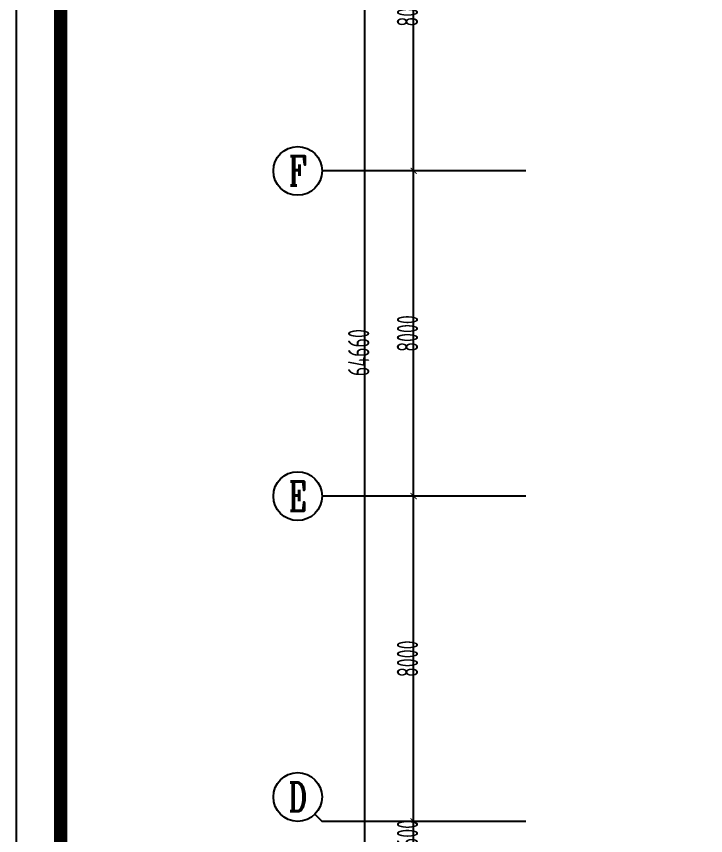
# Model space of a CAD drawing. Header units: inches. Extents: x 871252 to 1312932, y -88801 to 86720.
# Drawn here: x 1039901 to 1056858, y 33400 to 53550 of the extents above; entities that cross this region are included whole.
import ezdxf
from ezdxf.enums import TextEntityAlignment as Align

# ---------------------------------------------------------------- set-up
doc = ezdxf.new("R2010")
doc.units = ezdxf.units.IN
doc.header["$MEASUREMENT"] = 0
for name, color, linetype in [('AXIS', 3, 'Continuous'), ('AXIS_TEXT', 7, 'Continuous'), ('外框', 7, 'Continuous')]:
    doc.layers.add(name, color=color, linetype=linetype)
doc.styles.add('_TCH_AXIS', font='COMPLEX', dxfattribs={"bigfont": 'GBCBIG'})
doc.styles.add('_TCH_DIM_T3', font='TSSDENG', dxfattribs={"width": 0.64, "bigfont": 'TSSDCHN'})
doc.styles.add('COMPLEX', font='stylu.ttf')
doc.dimstyles.new('_TCH_ARCH&&150', dxfattribs={"dimtxt": 525, "dimasz": 150, "dimexe": 375, "dimexo": 450, "dimgap": 150, "dimtad": 1, "dimdec": 0, "dimzin": 0, "dimdsep": 46, "dimtxsty": '_TCH_DIM_T3', "dimblk": 'ARCHTICK', "dimcen": 0.09, "dimclrt": 7, "dimazin": 2, "dimtfac": 1, "dimtdec": 0, "dimtix": 1, "dimtmove": 2, "dimatfit": 3, "dimfxl": 0, "dimtolj": 1, "dimtzin": 0, "dimarcsym": 0})

# ---------------------------------------------------------------- blocks, each defined once
blk = doc.blocks.new('_ArchTick')
at = {"color": 0, "linetype": 'ByBlock', "const_width": 0.15}
blk.add_lwpolyline([(-0.5, -0.5), (0.5, 0.5)], dxfattribs=at)
blk = doc.blocks.new('*D71')
at = {"layer": 'AXIS', "color": 0, "lineweight": -2, "transparency": 16777216}
for p, q in [((1051983, 33750), (1049298, 33750)), ((1049673, 33150), (1049673, 33750)), ((1051983, 33150), (1049298, 33150))]:
    blk.add_line(p, q, dxfattribs=at)
at = {"layer": 'Defpoints', "color": 0, "transparency": 16777216}
for p in [(1049673, 33750), (1052433, 33750), (1052433, 33150)]:
    blk.add_point(p, dxfattribs=at)
at = {"layer": 'AXIS', "color": 0, "lineweight": -2, "transparency": 16777216, "xscale": 150, "yscale": 150, "zscale": 150}
for p, rotation in [((1049673, 33750), 90), ((1049673, 33150), 270)]:
    blk.add_blockref('_ArchTick', p, dxfattribs=dict(at, rotation=rotation))
at = {"layer": 'AXIS', "color": 7, "transparency": 16777216, "insert": (1049523, 33450), "char_height": 525, "attachment_point": 5, "rotation": 90, "style": '_TCH_DIM_T3'}
blk.add_mtext('\\A1;600', dxfattribs=at)
blk = doc.blocks.new('*D72')
at = {"layer": 'AXIS', "color": 0, "lineweight": -2, "transparency": 16777216}
for p, q in [((1051983, 41750), (1049298, 41750)), ((1049673, 33750), (1049673, 41750)), ((1051983, 33750), (1049298, 33750))]:
    blk.add_line(p, q, dxfattribs=at)
at = {"layer": 'Defpoints', "color": 0, "transparency": 16777216}
for p in [(1049673, 41750), (1052433, 41750), (1052433, 33750)]:
    blk.add_point(p, dxfattribs=at)
at = {"layer": 'AXIS', "color": 0, "lineweight": -2, "transparency": 16777216, "xscale": 150, "yscale": 150, "zscale": 150}
for p, rotation in [((1049673, 41750), 90), ((1049673, 33750), 270)]:
    blk.add_blockref('_ArchTick', p, dxfattribs=dict(at, rotation=rotation))
at = {"layer": 'AXIS', "color": 7, "transparency": 16777216, "insert": (1049523, 37750), "char_height": 525, "attachment_point": 5, "rotation": 90, "style": '_TCH_DIM_T3'}
blk.add_mtext('\\A1;8000', dxfattribs=at)
blk = doc.blocks.new('*D73')
at = {"layer": 'AXIS', "color": 0, "lineweight": -2, "transparency": 16777216}
for p, q in [((1051983, 49750), (1049298, 49750)), ((1049673, 41750), (1049673, 49750)), ((1051983, 41750), (1049298, 41750))]:
    blk.add_line(p, q, dxfattribs=at)
at = {"layer": 'Defpoints', "color": 0, "transparency": 16777216}
for p in [(1049673, 49750), (1052433, 49750), (1052433, 41750)]:
    blk.add_point(p, dxfattribs=at)
at = {"layer": 'AXIS', "color": 0, "lineweight": -2, "transparency": 16777216, "xscale": 150, "yscale": 150, "zscale": 150}
for p, rotation in [((1049673, 49750), 90), ((1049673, 41750), 270)]:
    blk.add_blockref('_ArchTick', p, dxfattribs=dict(at, rotation=rotation))
at = {"layer": 'AXIS', "color": 7, "transparency": 16777216, "insert": (1049523, 45750), "char_height": 525, "attachment_point": 5, "rotation": 90, "style": '_TCH_DIM_T3'}
blk.add_mtext('\\A1;8000', dxfattribs=at)
blk = doc.blocks.new('*D74')
at = {"layer": 'AXIS', "color": 0, "lineweight": -2, "transparency": 16777216}
for p, q in [((1051983, 57750), (1049298, 57750)), ((1049673, 49750), (1049673, 57750)), ((1051983, 49750), (1049298, 49750))]:
    blk.add_line(p, q, dxfattribs=at)
at = {"layer": 'Defpoints', "color": 0, "transparency": 16777216}
for p in [(1049673, 57750), (1052433, 57750), (1052433, 49750)]:
    blk.add_point(p, dxfattribs=at)
at = {"layer": 'AXIS', "color": 0, "lineweight": -2, "transparency": 16777216, "xscale": 150, "yscale": 150, "zscale": 150}
for p, rotation in [((1049673, 57750), 90), ((1049673, 49750), 270)]:
    blk.add_blockref('_ArchTick', p, dxfattribs=dict(at, rotation=rotation))
at = {"layer": 'AXIS', "color": 7, "transparency": 16777216, "insert": (1049523, 53750), "char_height": 525, "attachment_point": 5, "rotation": 90, "style": '_TCH_DIM_T3'}
blk.add_mtext('\\A1;8000', dxfattribs=at)
blk = doc.blocks.new('*D78')
at = {"layer": 'AXIS', "color": 0, "lineweight": -2, "transparency": 16777216}
for p, q in [((1051983, 77610), (1048098, 77610)), ((1048473, 12950), (1048473, 77610)), ((1051983, 12950), (1048098, 12950))]:
    blk.add_line(p, q, dxfattribs=at)
at = {"layer": 'Defpoints', "color": 0, "transparency": 16777216}
for p in [(1048473, 77610), (1052433, 77610), (1052433, 12950)]:
    blk.add_point(p, dxfattribs=at)
at = {"layer": 'AXIS', "color": 0, "lineweight": -2, "transparency": 16777216, "xscale": 150, "yscale": 150, "zscale": 150}
for p, rotation in [((1048473, 77610), 90), ((1048473, 12950), 270)]:
    blk.add_blockref('_ArchTick', p, dxfattribs=dict(at, rotation=rotation))
at = {"layer": 'AXIS', "color": 7, "transparency": 16777216, "insert": (1048323, 45280), "char_height": 525, "attachment_point": 5, "rotation": 90, "style": '_TCH_DIM_T3'}
blk.add_mtext('\\A1;64660', dxfattribs=at)
blk = doc.blocks.new('_AXISO')
blk.add_circle((0, 0), 0.5)
at = {"layer": 'AXIS_TEXT', "style": 'COMPLEX', "width": 1.041667}
blk.add_attdef('A', text='', height=0.56, dxfattribs=at).set_placement((-0.25, -0.28), (0.25, -0.28), align=Align.FIT)

msp = doc.modelspace()

# ---------------------------------------------------------------- linework, layer by layer
at = {"layer": 'AXIS'}
for p, q in [((1052433.3, 49749.7), (1047422.8, 49749.7)), ((1052433.3, 41749.7), (1047422.8, 41749.7)), ((1047247.1, 33925.4), (1047422.8, 33749.7)), ((1052433.3, 33749.7), (1047422.8, 33749.7))]:
    msp.add_line(p, q, dxfattribs=at)
at = {"layer": '外框', "lineweight": -2}
msp.add_line((1039900.8, 7391.5), (1039900.8, 86720.3), dxfattribs=at)
at = {"layer": '外框', "lineweight": -2, "const_width": 330.9}
msp.add_lwpolyline([(1044299, 8435.7), (1148539.6, 8435.7, 0.4142136), (1151848.8, 11744.9), (1151848.8, 82339.2, 0.4142136), (1148539.6, 85648.4), (1044299, 85648.4, 0.4142136), (1040989.8, 82339.2), (1040989.8, 11744.9, 0.4142136)], format="xyb", close=True, dxfattribs=at)

# ---------------------------------------------------------------- block references
at = {"layer": 'AXIS'}
ref = msp.add_blockref('_AXISO', (1046822.8, 49749.7), dxfattribs=dict(at, xscale=1200, yscale=1200, zscale=1200))
ref.add_attrib('A', 'F', dxfattribs={"layer": 'AXIS_TEXT', "height": 717.3, "style": '_TCH_AXIS', "width": 0.8}).set_placement((1046604.3, 49391), (1047041.4, 49391), align=Align.FIT)
ref = msp.add_blockref('_AXISO', (1046822.8, 41749.7), dxfattribs=dict(at, xscale=1200, yscale=1200, zscale=1200))
ref.add_attrib('A', 'E', dxfattribs={"layer": 'AXIS_TEXT', "height": 717.3, "style": '_TCH_AXIS', "width": 0.8}).set_placement((1046604.3, 41391), (1047041.4, 41391), align=Align.FIT)
ref = msp.add_blockref('_AXISO', (1046822.8, 34349.7), dxfattribs=dict(at, xscale=1200, yscale=1200, zscale=1200))
ref.add_attrib('A', 'D', dxfattribs={"layer": 'AXIS_TEXT', "height": 705.1, "style": '_TCH_AXIS', "width": 0.8}).set_placement((1046594.5, 33997.1), (1047051.2, 33997.1), align=Align.FIT)

# ---------------------------------------------------------------- dimensions: what is measured, and where the dimension line sits
for p1, p2, distance, picture, middle in [((1052433.3, 12949.7), (1052433.3, 77609.9), 3960.5, '*D78', (1048322.8, 45279.8)), ((1052433.3, 49749.7), (1052433.3, 57749.7), 2760.5, '*D74', (1049522.8, 53749.7)), ((1052433.3, 41749.7), (1052433.3, 49749.7), 2760.5, '*D73', (1049522.8, 45749.7)), ((1052433.3, 33749.7), (1052433.3, 41749.7), 2760.5, '*D72', (1049522.8, 37749.7)), ((1052433.3, 33149.7), (1052433.3, 33749.7), 2760.5, '*D71', (1049522.8, 33449.7))]:
    dim = msp.add_aligned_dim(p1=p1, p2=p2, distance=distance, dimstyle='_TCH_ARCH&&150', dxfattribs=at)
    dim.commit()
    dim.dimension.update_dxf_attribs({"geometry": picture, "text_midpoint": middle})

doc.saveas('drawing.dxf')
